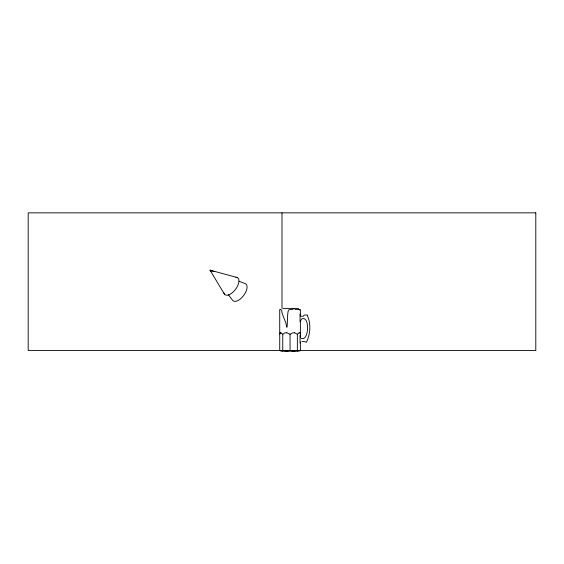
<?xml version="1.0" encoding="UTF-8"?>
<svg xmlns="http://www.w3.org/2000/svg" width="564" height="564" viewBox="0 0 564 564"><rect width="100%" height="100%" fill="white"/><g stroke="black" fill="none" stroke-linecap="round" stroke-linejoin="round"><path stroke-width="0.85" d="M281.704 309.749C281.288 312.625 284.439 319.125 285.955 323.066C288 337.406 286.702 310.891 288.719 310.038L290.058 309.417L292.617 309.417L294.119 308.388M299.054 332.845L297.362 334.29L297.362 350.526C297.186 351.901 299.766 350.907 300.386 350.526L300.386 341.981M280.019 333.028C279.688 335.474 279.441 332.471 280.879 332.802M300.647 320.592L301.994 318.773C310.249 315.805 308.79 341.946 301.296 338.308M280.512 309.417L279.723 309.749L279.73 350.526C280.35 350.907 282.931 351.901 282.754 350.526L282.754 334.29L284.898 332.859L286.808 332.802M282.754 350.526L286.808 351.153L290.058 350.526L290.058 334.29L292.547 332.922L294.641 332.802M297.362 350.526L293.308 351.153L290.058 350.526M301.881 341.749L303.658 341.403L306.442 342.249C310.348 334.128 311.152 324.018 307.415 315.748L307.634 315.043L304.243 315.043L303.228 316.263L301.211 316.263M300.386 316.101L300.393 309.749L299.66 309.509L299.498 310.038L298.18 308.388L283.022 308.388M299.054 332.845L299.667 332.788M295 309.417L299.942 309.417M282.691 351.153L297.425 351.153M294.655 332.802L297.362 334.29M286.822 332.802L290.058 334.29M280.879 332.802L282.754 334.29M237.317 277.566L210.012 270.128L224.373 294.048M280.174 309.417L280.625 309.749M214.038 271.672L210.012 270.128L211.056 271.524M239.002 281.239L245.446 283.713A10.575 5.189 -52.9 0 1 243.387 295.846A10.575 5.189 -52.9 0 1 232.509 300.196L228.321 294.598M300.083 332.986L300.309 333.853M300.386 320.43L300.386 337.709M300.048 314.063L300.048 321.628M300.048 335.326L300.048 342.997M282 212.847L282 308.43M235.893 277.262A10.575 5.189 -52.9 0 1 235.251 289.699A10.575 5.189 -52.9 0 1 223.83 292.617M535.8 212.847L28.2 212.847L28.2 350.526L535.8 350.526L535.8 212.847"/></g></svg>
